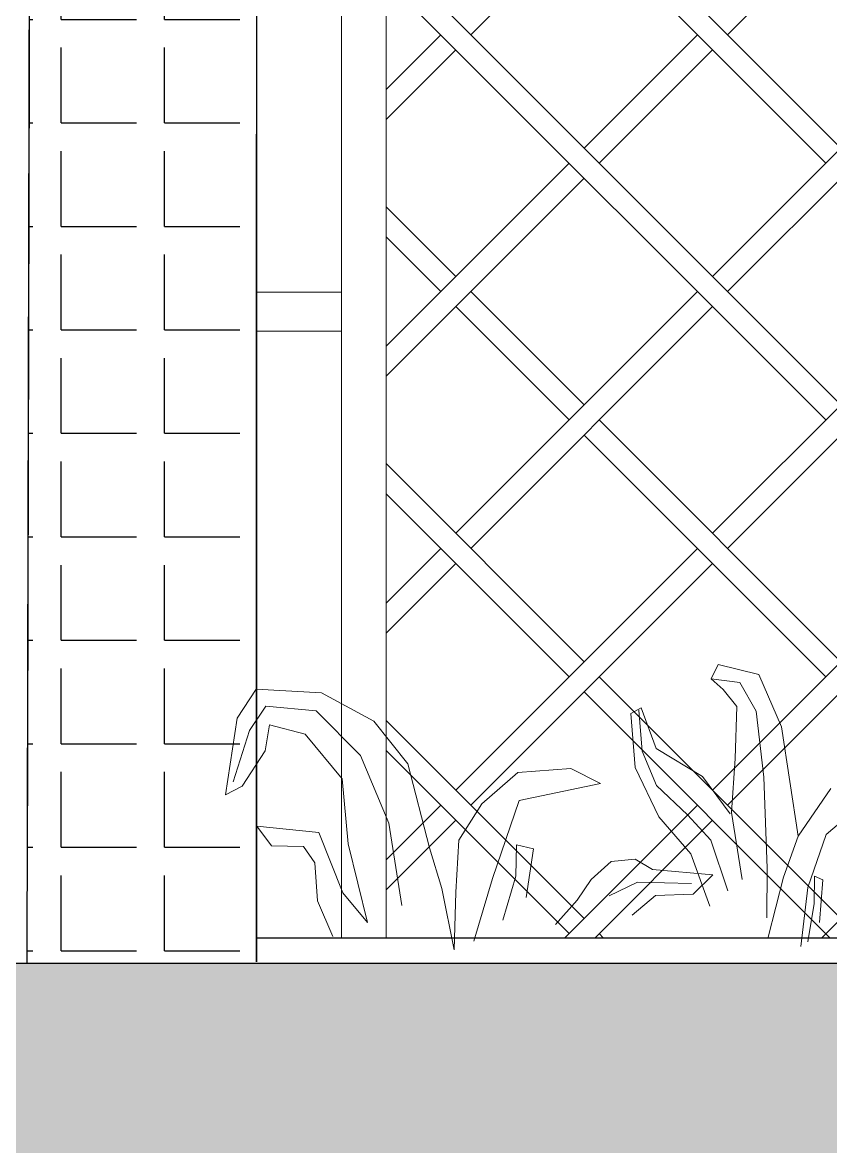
# Model space of a CAD drawing. Header units: inches. Extents: x -173 to 14008, y -3334 to 10368.
# Drawn here: x 7964 to 8071.4, y 9818.8 to 9968.2 of the extents above; entities that cross this region are included whole.
import ezdxf

# ---------------------------------------------------------------- set-up
doc = ezdxf.new("R2010")
doc.units = ezdxf.units.IN
doc.header["$MEASUREMENT"] = 0
doc.layers.add('ARREDAMENTO', color=8, linetype='Continuous', lineweight=18)
pattern_1 = [(360, (-11088.4, 5018.606), (-2e-15, 13.75), [10, -3.75]), (90, (-11088.4, 5018.606), (-13.75, -9e-16), [10, -3.75])]

# ---------------------------------------------------------------- blocks, each defined once
blk = doc.blocks.new('parete')
at = {"layer": 'ARREDAMENTO'}
for p, q in [((2740.95, 3546.61), (2740.95, 3769.02)), ((2752.23, 3546.61), (2752.23, 3769.02)), ((2758.16, 3546.61), (2758.16, 3769.02)), ((2752.23, 3632.46), (2740.95, 3632.46)), ((2752.23, 3627.26), (2740.95, 3627.26)), ((2802.29, 3582.95), (2801.36, 3581.05)), ((2807.71, 3581.65), (2802.29, 3582.95)), ((2801.36, 3581.05), (2802.96, 3579.65)), ((2801.36, 3581.05), (2805.19, 3580.58)), ((2805.19, 3580.58), (2807.36, 3576.75)), ((2810.74, 3574.68), (2807.71, 3581.65)), ((2740.9, 3579.67), (2738.37, 3575.82)), ((2749.57, 3579.18), (2740.9, 3579.67)), ((2756.53, 3575.45), (2749.57, 3579.18)), ((2802.96, 3579.65), (2804.79, 3577.4)), ((2740.02, 3574.19), (2742.16, 3577.42)), ((2742.16, 3577.42), (2748.88, 3576.81)), ((2804.79, 3577.4), (2804.58, 3570.49)), ((2748.88, 3576.81), (2754.78, 3570.89)), ((2792.06, 3577.2), (2790.7, 3576.44)), ((2790.7, 3576.44), (2791.29, 3569.27)), ((2794.06, 3571.79), (2792.06, 3577.2)), ((2807.36, 3576.75), (2808.38, 3568)), ((2738.37, 3575.82), (2736.83, 3565.66)), ((2742.1, 3571.5), (2742.66, 3574.93)), ((2742.66, 3574.93), (2747.39, 3573.7)), ((2761.03, 3569.75), (2756.53, 3575.45)), ((2812.95, 3560.16), (2810.74, 3574.68)), ((2737.81, 3567.39), (2740.02, 3574.19)), ((2747.39, 3573.7), (2752.32, 3567.78)), ((2739.04, 3566.81), (2742.1, 3571.5)), ((2800.24, 3568.07), (2794.06, 3571.79)), ((2754.78, 3570.89), (2758.53, 3561.88)), ((2804.58, 3570.49), (2804.09, 3563.28)), ((2763.92, 3558.6), (2761.03, 3569.75)), ((2775.68, 3568.63), (2770.9, 3564.45)), ((2782.74, 3569.13), (2775.68, 3568.63)), ((2786.65, 3567.17), (2782.74, 3569.13)), ((2791.29, 3569.27), (2794.41, 3562.73)), ((2752.32, 3567.78), (2753.12, 3559.12)), ((2775.84, 3564.88), (2786.65, 3567.17)), ((2803.9, 3563.13), (2800.24, 3568.07)), ((2808.38, 3568), (2808.8, 3555.92)), ((2736.83, 3565.66), (2739.04, 3566.81)), ((2817.28, 3566.5), (2812.95, 3560.16)), ((2770.9, 3564.45), (2767.84, 3559.64)), ((2772.32, 3554.53), (2775.84, 3564.88)), ((2816.65, 3560.36), (2822.41, 3565.28)), ((2794.41, 3562.73), (2798.66, 3557.81)), ((2804.09, 3563.28), (2805.51, 3554.4)), ((2749.23, 3560.62), (2740.97, 3561.48)), ((2740.97, 3561.48), (2742.93, 3558.85)), ((2758.53, 3561.88), (2760.26, 3550.96)), ((2752.41, 3552.64), (2749.23, 3560.62)), ((2767.84, 3559.64), (2767.43, 3552.7)), ((2812.95, 3560.16), (2810.99, 3554.69)), ((2814.21, 3553.35), (2816.65, 3560.36)), ((2742.93, 3558.85), (2747.18, 3558.78)), ((2747.18, 3558.78), (2748.7, 3556.61)), ((2753.12, 3559.12), (2755.7, 3548.66)), ((2765.57, 3553.22), (2763.92, 3558.6)), ((2775.42, 3554.84), (2775.49, 3558.98)), ((2775.49, 3558.98), (2777.76, 3558.45)), ((2777.76, 3558.45), (2776.79, 3552)), ((2748.7, 3556.61), (2749.05, 3551.57)), ((2785.42, 3554.4), (2788.06, 3556.77)), ((2788.06, 3556.77), (2791.29, 3557.1)), ((2791.29, 3557.1), (2793.59, 3555.74)), ((2798.66, 3557.81), (2801.2, 3550.83)), ((2793.59, 3555.74), (2801.6, 3555.01)), ((2801.6, 3555.01), (2798.97, 3552.43)), ((2808.8, 3555.92), (2808.78, 3549.3)), ((2769.84, 3546.22), (2772.32, 3554.53)), ((2773.68, 3548.99), (2775.42, 3554.84)), ((2783.54, 3551.64), (2785.42, 3554.4)), ((2791.59, 3554.05), (2787.81, 3552.23)), ((2798.77, 3553.85), (2791.59, 3554.05)), ((2810.99, 3554.69), (2808.95, 3546.72)), ((2815.08, 3551.22), (2815.11, 3554.84)), ((2815.11, 3554.84), (2816.23, 3554.33)), ((2816.23, 3554.33), (2815.77, 3548.7)), ((2755.7, 3548.66), (2752.41, 3552.64)), ((2767.2, 3545.06), (2765.57, 3553.22)), ((2767.43, 3552.7), (2767.2, 3545.06)), ((2793.99, 3552.25), (2790.86, 3549.65)), ((2798.97, 3552.43), (2793.99, 3552.25)), ((2813.28, 3545.5), (2814.21, 3553.35)), ((2749.05, 3551.57), (2751.1, 3546.84)), ((2780.69, 3548.43), (2783.54, 3551.64)), ((2814.24, 3546.13), (2815.08, 3551.22)), ((2740.95, 3546.61), (2930.4, 3546.61))]:
    blk.add_line(p, q, dxfattribs=at)
at = {"layer": 'ARREDAMENTO', "linetype": 'Continuous'}
for p, q in [((2769.42, 3666.65), (2801.55, 3698.77)), ((2803.55, 3666.65), (2835.67, 3698.77)), ((2818.61, 3651.58), (2786.49, 3683.71)), ((2816.61, 3649.58), (2784.49, 3681.71)), ((2818.61, 3617.46), (2758.16, 3677.91)), ((2816.61, 3615.46), (2758.16, 3673.91)), ((2758.16, 3659.38), (2765.42, 3666.65)), ((2784.49, 3651.58), (2799.55, 3666.65)), ((2801.55, 3634.52), (2833.67, 3666.65)), ((2758.16, 3655.38), (2767.42, 3664.65)), ((2786.49, 3649.58), (2801.55, 3664.65)), ((2803.55, 3632.52), (2835.67, 3664.65)), ((2758.16, 3625.26), (2782.49, 3649.58)), ((2758.16, 3621.26), (2784.49, 3647.58)), ((2767.42, 3634.52), (2758.16, 3643.79)), ((2765.42, 3632.52), (2758.16, 3639.79)), ((2767.42, 3600.4), (2799.55, 3632.52)), ((2784.49, 3617.46), (2769.42, 3632.52)), ((2801.55, 3600.4), (2833.67, 3632.52)), ((2782.49, 3615.46), (2767.42, 3630.52)), ((2769.42, 3598.4), (2801.55, 3630.52)), ((2803.55, 3598.4), (2835.67, 3630.52)), ((2818.61, 3583.33), (2786.49, 3615.46)), ((2816.61, 3581.33), (2784.49, 3613.46)), ((2784.49, 3583.33), (2758.16, 3609.66)), ((2782.49, 3581.33), (2758.16, 3605.66)), ((2758.16, 3591.13), (2765.42, 3598.4)), ((2767.42, 3566.27), (2799.55, 3598.4)), ((2801.55, 3566.27), (2833.67, 3598.4)), ((2758.16, 3587.13), (2767.42, 3596.4)), ((2769.42, 3564.27), (2801.55, 3596.4)), ((2803.55, 3564.27), (2835.67, 3596.4)), ((2821.21, 3546.61), (2786.49, 3581.33)), ((2817.21, 3546.61), (2784.49, 3579.33)), ((2784.49, 3549.21), (2758.16, 3575.54)), ((2782.49, 3547.21), (2758.16, 3571.54)), ((2758.16, 3557.01), (2765.42, 3564.27)), ((2781.89, 3546.61), (2799.55, 3564.27)), ((2816.02, 3546.61), (2833.67, 3564.27)), ((2758.16, 3553.01), (2767.42, 3562.27)), ((2785.89, 3546.61), (2801.55, 3562.27)), ((2787.08, 3546.61), (2786.49, 3547.21))]:
    blk.add_line(p, q, dxfattribs=at)
at = {"layer": 'ARREDAMENTO', "color": 98, "true_color": 0x006100}
for p, q in [((2791.77, 3576.9), (2792.21, 3571.45)), ((2792.21, 3571.45), (2794.1, 3566.89)), ((2794.1, 3566.89), (2798.22, 3562.98)), ((2798.22, 3562.98), (2801.35, 3559.61)), ((2801.35, 3559.61), (2803.59, 3552.91))]:
    blk.add_line(p, q, dxfattribs=at)

msp = doc.modelspace()

# ---------------------------------------------------------------- hatches: boundary and pattern name
h = msp.add_hatch()
h.set_pattern_fill('ANGLE', color=0, scale=50)
h.set_pattern_definition(pattern_1)
h.paths.add_polyline_path([(7964.59, 9843.19), (7994.59, 9843.19), (7994.59, 9843.19), (7995.1, 10053.19), (7965.1, 10053.18)])
h = msp.add_hatch()
h.set_pattern_fill('ANGLE', color=0, scale=50)
h.set_pattern_definition(pattern_1)
h.paths.add_polyline_path([(7964.59, 9843.19), (7994.59, 9843.19), (7994.59, 9843.19), (7995.1, 10053.19), (7965.1, 10053.18)])
h = msp.add_hatch(color=256)
h.dxf.hatch_style = 1
h.paths.add_polyline_path([(7858.82, 9843.19), (7346.38, 9843.19), (7346.38, 9808.19), (7858.82, 9808.19)])
h.paths.add_polyline_path([(8622.93, 9843.19), (7858.82, 9843.19), (7858.82, 9808.19), (8622.93, 9808.19)])

# ---------------------------------------------------------------- linework, layer by layer
for p, q in [((7995.1, 10053.19), (7995.1, 9843.38)), ((7995.1, 9843.38), (7995.1, 9953.38)), ((8318.14, 9846.55), (7995.1, 9846.55)), ((7346.38, 9843.19), (8622.93, 9843.19))]:
    msp.add_line(p, q)
for points in [[(7965.1, 10053.19), (7964.59, 9855.1)], [(7965.1, 10053.19), (7964.59, 9855.1)], [(7964.61, 9843.19), (7965.1, 10053.19)], [(7964.61, 9843.19), (7965.1, 10053.19)]]:
    msp.add_lwpolyline(points)

# ---------------------------------------------------------------- block references
msp.add_blockref('parete', (5254.15, 6299.93))

doc.saveas('drawing.dxf')
